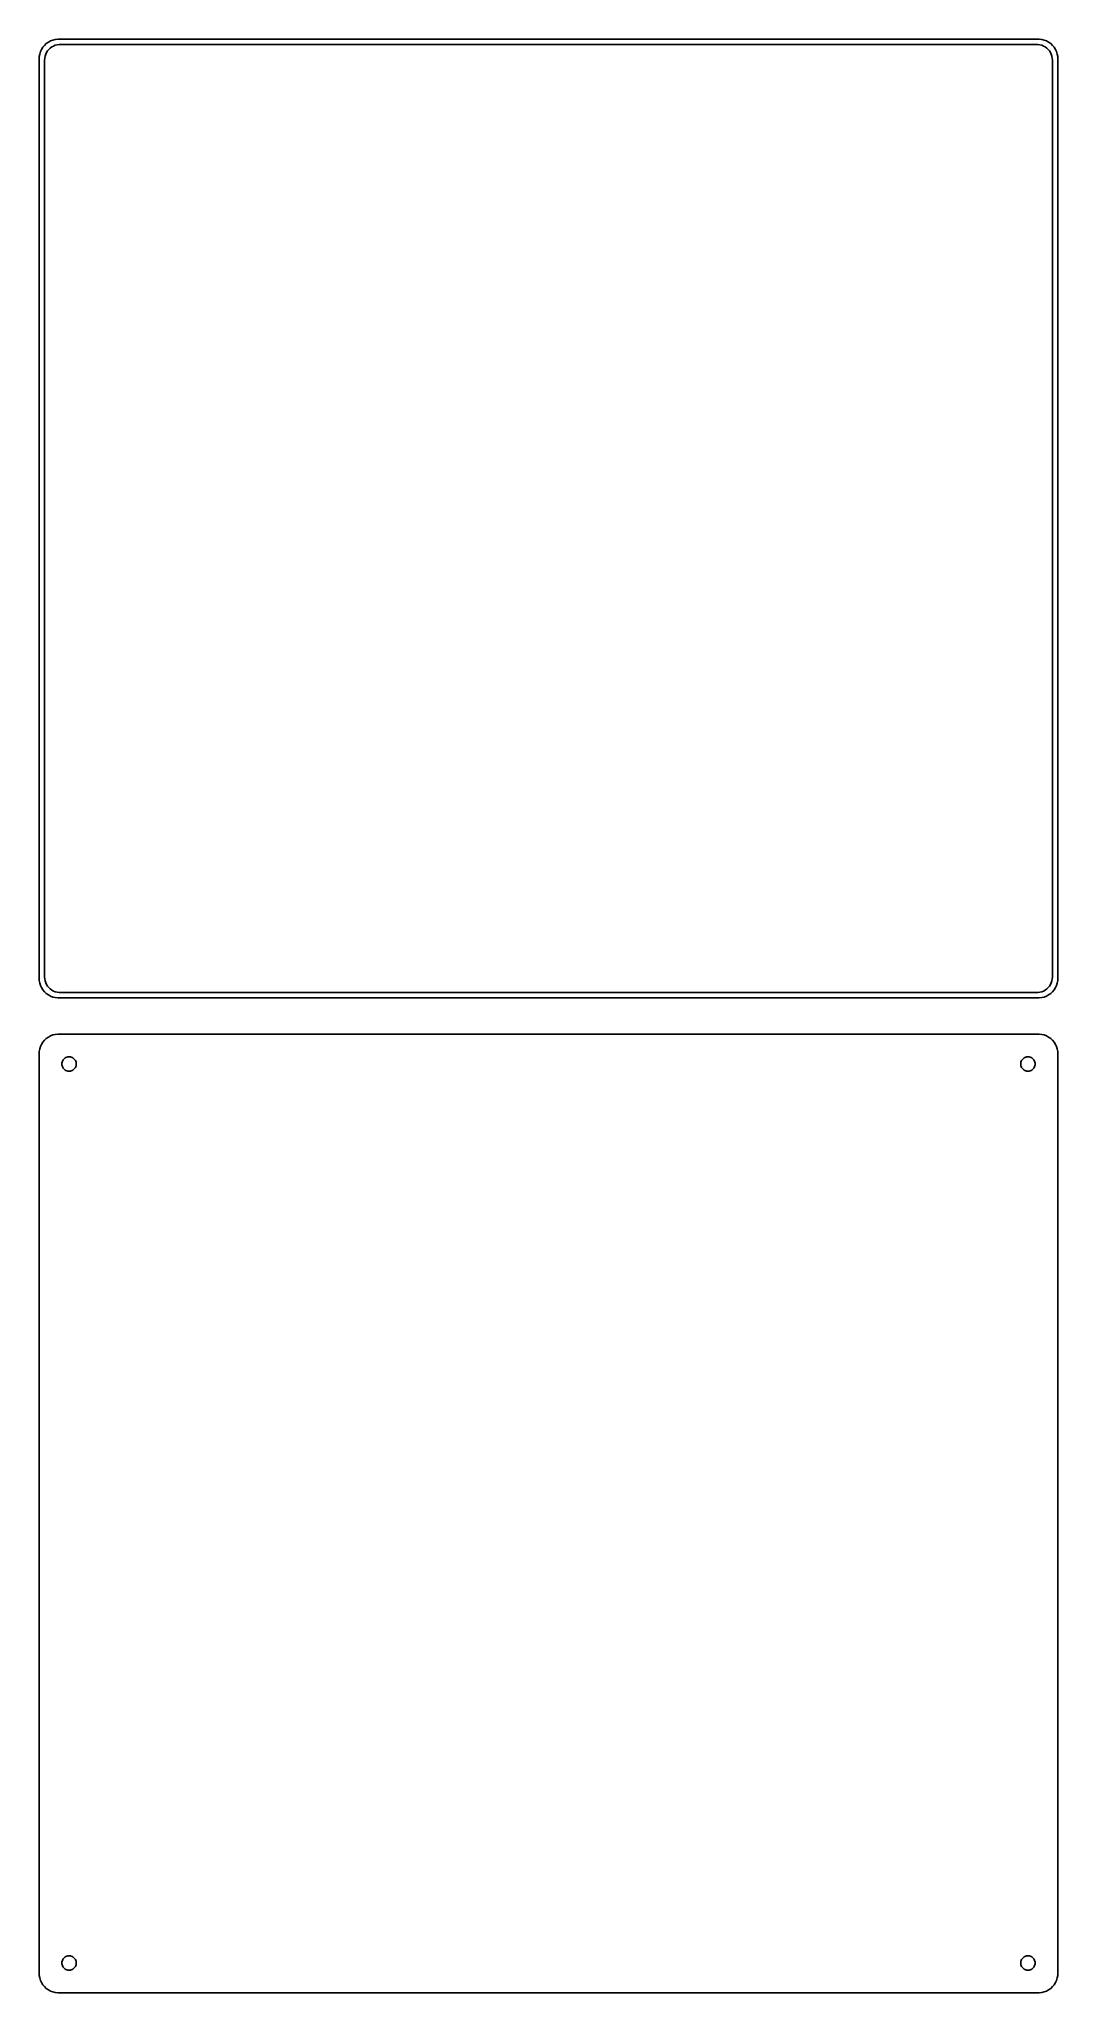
# Model space of a CAD drawing. Header units: metres. Extents: x -128 to 128, y 129 to 618.
import ezdxf

# ---------------------------------------------------------------- set-up
doc = ezdxf.new("R2010")
doc.units = ezdxf.units.M

msp = doc.modelspace()

# ---------------------------------------------------------------- linework, layer by layer
for p, q in [((-126.145, 616.423), (-126.545, 615.939)), ((-125.687, 616.853), (-126.145, 616.423)), ((-125.179, 617.222), (-125.687, 616.853)), ((-124.629, 617.524), (-125.179, 617.222)), ((-124.045, 617.755), (-124.629, 617.524)), ((-124.323, 616.017), (-123.898, 616.251)), ((-123.437, 617.911), (-124.045, 617.755)), ((-123.898, 616.251), (-123.446, 616.43)), ((-123.446, 616.43), (-122.975, 616.551)), ((-122.814, 617.99), (-123.437, 617.911)), ((-122.975, 616.551), (-122.493, 616.612)), ((122.814, 617.99), (-122.814, 617.99)), ((-122.493, 616.612), (122.493, 616.612)), ((122.493, 616.612), (122.975, 616.551)), ((123.437, 617.911), (122.814, 617.99)), ((122.975, 616.551), (123.446, 616.43)), ((124.045, 617.755), (123.437, 617.911)), ((123.446, 616.43), (123.898, 616.251)), ((123.898, 616.251), (124.323, 616.017)), ((124.629, 617.524), (124.045, 617.755)), ((125.179, 617.222), (124.629, 617.524)), ((125.687, 616.853), (125.179, 617.222)), ((126.145, 616.423), (125.687, 616.853)), ((126.545, 615.939), (126.145, 616.423)), ((-127.461, 613.627), (-127.5, 613)), ((-127.5, 613), (-127.5, 383)), ((-127.343, 614.243), (-127.461, 613.627)), ((-127.149, 614.841), (-127.343, 614.243)), ((-126.882, 615.409), (-127.149, 614.841)), ((-126.545, 615.939), (-126.882, 615.409)), ((-126.119, 612.75), (-126.089, 613.235)), ((-126.119, 383.25), (-126.119, 612.75)), ((-126.089, 613.235), (-125.998, 613.712)), ((-125.998, 613.712), (-125.848, 614.174)), ((-125.848, 614.174), (-125.641, 614.614)), ((-125.641, 614.614), (-125.38, 615.024)), ((-125.38, 615.024), (-125.071, 615.399)), ((-125.071, 615.399), (-124.716, 615.731)), ((-124.716, 615.731), (-124.323, 616.017)), ((124.323, 616.017), (124.716, 615.731)), ((124.716, 615.731), (125.071, 615.399)), ((125.071, 615.399), (125.38, 615.024)), ((125.38, 615.024), (125.641, 614.614)), ((125.641, 614.614), (125.848, 614.174)), ((125.848, 614.174), (125.998, 613.712)), ((125.998, 613.712), (126.089, 613.235)), ((126.089, 613.235), (126.119, 612.75)), ((126.119, 612.75), (126.119, 383.25)), ((126.882, 615.409), (126.545, 615.939)), ((127.149, 614.841), (126.882, 615.409)), ((127.343, 614.243), (127.149, 614.841)), ((127.461, 613.627), (127.343, 614.243)), ((127.5, 613), (127.461, 613.627)), ((127.5, 383), (127.5, 613)), ((-127.5, 383), (-127.461, 382.373)), ((-127.461, 382.373), (-127.343, 381.757)), ((-127.343, 381.757), (-127.149, 381.159)), ((-126.089, 382.765), (-126.119, 383.25)), ((-125.998, 382.288), (-126.089, 382.765)), ((-125.848, 381.826), (-125.998, 382.288)), ((-125.641, 381.386), (-125.848, 381.826)), ((125.848, 381.826), (125.641, 381.386)), ((125.998, 382.288), (125.848, 381.826)), ((126.089, 382.765), (125.998, 382.288)), ((126.119, 383.25), (126.089, 382.765)), ((127.149, 381.159), (127.343, 381.757)), ((127.343, 381.757), (127.461, 382.373)), ((127.461, 382.373), (127.5, 383)), ((-127.149, 381.159), (-126.882, 380.591)), ((-126.882, 380.591), (-126.545, 380.061)), ((-126.545, 380.061), (-126.145, 379.577)), ((-126.145, 379.577), (-125.687, 379.147)), ((-125.687, 379.147), (-125.179, 378.778)), ((-125.38, 380.976), (-125.641, 381.386)), ((-125.071, 380.601), (-125.38, 380.976)), ((-125.179, 378.778), (-124.629, 378.476)), ((-124.716, 380.269), (-125.071, 380.601)), ((-124.323, 379.983), (-124.716, 380.269)), ((-124.629, 378.476), (-124.045, 378.245)), ((-123.898, 379.749), (-124.323, 379.983)), ((-124.045, 378.245), (-123.437, 378.089)), ((-123.446, 379.57), (-123.898, 379.749)), ((-122.975, 379.449), (-123.446, 379.57)), ((-123.437, 378.089), (-122.814, 378.01)), ((-122.493, 379.388), (-122.975, 379.449)), ((-122.814, 378.01), (122.814, 378.01)), ((122.493, 379.388), (-122.493, 379.388)), ((122.975, 379.449), (122.493, 379.388)), ((122.814, 378.01), (123.437, 378.089)), ((123.446, 379.57), (122.975, 379.449)), ((123.437, 378.089), (124.045, 378.245)), ((123.898, 379.749), (123.446, 379.57)), ((124.323, 379.983), (123.898, 379.749)), ((124.045, 378.245), (124.629, 378.476)), ((124.716, 380.269), (124.323, 379.983)), ((124.629, 378.476), (125.179, 378.778)), ((125.071, 380.601), (124.716, 380.269)), ((125.38, 380.976), (125.071, 380.601)), ((125.179, 378.778), (125.687, 379.147)), ((125.641, 381.386), (125.38, 380.976)), ((125.687, 379.147), (126.145, 379.577)), ((126.145, 379.577), (126.545, 380.061)), ((126.545, 380.061), (126.882, 380.591)), ((126.882, 380.591), (127.149, 381.159)), ((-126.545, 366.939), (-126.882, 366.409)), ((-126.145, 367.423), (-126.545, 366.939)), ((-125.687, 367.853), (-126.145, 367.423)), ((-125.179, 368.222), (-125.687, 367.853)), ((-124.629, 368.524), (-125.179, 368.222)), ((-124.045, 368.755), (-124.629, 368.524)), ((-123.437, 368.911), (-124.045, 368.755)), ((-122.814, 368.99), (-123.437, 368.911)), ((122.814, 368.99), (-122.814, 368.99)), ((123.437, 368.911), (122.814, 368.99)), ((124.045, 368.755), (123.437, 368.911)), ((124.629, 368.524), (124.045, 368.755)), ((125.179, 368.222), (124.629, 368.524)), ((125.687, 367.853), (125.179, 368.222)), ((126.145, 367.423), (125.687, 367.853)), ((126.545, 366.939), (126.145, 367.423)), ((126.882, 366.409), (126.545, 366.939)), ((-127.461, 364.627), (-127.5, 364)), ((-127.5, 364), (-127.5, 134)), ((-127.343, 365.243), (-127.461, 364.627)), ((-127.149, 365.841), (-127.343, 365.243)), ((-126.882, 366.409), (-127.149, 365.841)), ((-121.786, 361.726), (-121.743, 361.948)), ((-121.743, 361.948), (-121.674, 362.163)), ((-121.674, 362.163), (-121.577, 362.367)), ((-121.577, 362.367), (-121.456, 362.558)), ((-121.456, 362.558), (-121.312, 362.732)), ((-121.312, 362.732), (-121.147, 362.887)), ((-121.147, 362.887), (-120.964, 363.02)), ((-120.964, 363.02), (-120.766, 363.129)), ((-120.766, 363.129), (-120.556, 363.212)), ((-120.556, 363.212), (-120.337, 363.268)), ((-120.337, 363.268), (-120.113, 363.296)), ((-120.113, 363.296), (-119.887, 363.296)), ((-119.887, 363.296), (-119.663, 363.268)), ((-119.663, 363.268), (-119.444, 363.212)), ((-119.444, 363.212), (-119.234, 363.129)), ((-119.234, 363.129), (-119.036, 363.02)), ((-119.036, 363.02), (-118.853, 362.887)), ((-118.853, 362.887), (-118.688, 362.732)), ((-118.688, 362.732), (-118.544, 362.558)), ((-118.544, 362.558), (-118.423, 362.367)), ((-118.423, 362.367), (-118.326, 362.163)), ((-118.326, 362.163), (-118.257, 361.948)), ((-118.257, 361.948), (-118.214, 361.726)), ((118.214, 361.726), (118.257, 361.948)), ((118.257, 361.948), (118.326, 362.163)), ((118.326, 362.163), (118.423, 362.367)), ((118.423, 362.367), (118.544, 362.558)), ((118.544, 362.558), (118.688, 362.732)), ((118.688, 362.732), (118.853, 362.887)), ((118.853, 362.887), (119.036, 363.02)), ((119.036, 363.02), (119.234, 363.129)), ((119.234, 363.129), (119.444, 363.212)), ((119.444, 363.212), (119.663, 363.268)), ((119.663, 363.268), (119.887, 363.296)), ((119.887, 363.296), (120.113, 363.296)), ((120.113, 363.296), (120.337, 363.268)), ((120.337, 363.268), (120.556, 363.212)), ((120.556, 363.212), (120.766, 363.129)), ((120.766, 363.129), (120.964, 363.02)), ((120.964, 363.02), (121.147, 362.887)), ((121.147, 362.887), (121.312, 362.732)), ((121.312, 362.732), (121.456, 362.558)), ((121.456, 362.558), (121.577, 362.367)), ((121.577, 362.367), (121.674, 362.163)), ((121.674, 362.163), (121.743, 361.948)), ((121.743, 361.948), (121.786, 361.726)), ((127.149, 365.841), (126.882, 366.409)), ((127.343, 365.243), (127.149, 365.841)), ((127.461, 364.627), (127.343, 365.243)), ((127.5, 364), (127.461, 364.627)), ((127.5, 134), (127.5, 364)), ((-121.8, 361.5), (-121.786, 361.726)), ((-121.786, 361.274), (-121.8, 361.5)), ((-121.743, 361.052), (-121.786, 361.274)), ((-121.674, 360.837), (-121.743, 361.052)), ((-121.577, 360.633), (-121.674, 360.837)), ((-121.456, 360.442), (-121.577, 360.633)), ((-121.312, 360.268), (-121.456, 360.442)), ((-121.147, 360.113), (-121.312, 360.268)), ((-120.964, 359.98), (-121.147, 360.113)), ((-120.766, 359.871), (-120.964, 359.98)), ((-120.556, 359.788), (-120.766, 359.871)), ((-120.337, 359.732), (-120.556, 359.788)), ((-120.113, 359.704), (-120.337, 359.732)), ((-119.887, 359.704), (-120.113, 359.704)), ((-119.663, 359.732), (-119.887, 359.704)), ((-119.444, 359.788), (-119.663, 359.732)), ((-119.234, 359.871), (-119.444, 359.788)), ((-119.036, 359.98), (-119.234, 359.871)), ((-118.853, 360.113), (-119.036, 359.98)), ((-118.688, 360.268), (-118.853, 360.113)), ((-118.544, 360.442), (-118.688, 360.268)), ((-118.423, 360.633), (-118.544, 360.442)), ((-118.326, 360.837), (-118.423, 360.633)), ((-118.257, 361.052), (-118.326, 360.837)), ((-118.214, 361.274), (-118.257, 361.052)), ((-118.214, 361.726), (-118.2, 361.5)), ((-118.2, 361.5), (-118.214, 361.274)), ((118.2, 361.5), (118.214, 361.726)), ((118.214, 361.274), (118.2, 361.5)), ((118.257, 361.052), (118.214, 361.274)), ((118.326, 360.837), (118.257, 361.052)), ((118.423, 360.633), (118.326, 360.837)), ((118.544, 360.442), (118.423, 360.633)), ((118.688, 360.268), (118.544, 360.442)), ((118.853, 360.113), (118.688, 360.268)), ((119.036, 359.98), (118.853, 360.113)), ((119.234, 359.871), (119.036, 359.98)), ((119.444, 359.788), (119.234, 359.871)), ((119.663, 359.732), (119.444, 359.788)), ((119.887, 359.704), (119.663, 359.732)), ((120.113, 359.704), (119.887, 359.704)), ((120.337, 359.732), (120.113, 359.704)), ((120.556, 359.788), (120.337, 359.732)), ((120.766, 359.871), (120.556, 359.788)), ((120.964, 359.98), (120.766, 359.871)), ((121.147, 360.113), (120.964, 359.98)), ((121.312, 360.268), (121.147, 360.113)), ((121.456, 360.442), (121.312, 360.268)), ((121.577, 360.633), (121.456, 360.442)), ((121.674, 360.837), (121.577, 360.633)), ((121.743, 361.052), (121.674, 360.837)), ((121.786, 361.274), (121.743, 361.052)), ((121.786, 361.726), (121.8, 361.5)), ((121.8, 361.5), (121.786, 361.274)), ((-121.786, 136.726), (-121.743, 136.948)), ((-121.743, 136.948), (-121.674, 137.163)), ((-121.674, 137.163), (-121.577, 137.367)), ((-121.577, 137.367), (-121.456, 137.558)), ((-121.456, 137.558), (-121.312, 137.732)), ((-121.312, 137.732), (-121.147, 137.887)), ((-121.147, 137.887), (-120.964, 138.02)), ((-120.964, 138.02), (-120.766, 138.129)), ((-120.766, 138.129), (-120.556, 138.212)), ((-120.556, 138.212), (-120.337, 138.268)), ((-120.337, 138.268), (-120.113, 138.296)), ((-120.113, 138.296), (-119.887, 138.296)), ((-119.887, 138.296), (-119.663, 138.268)), ((-119.663, 138.268), (-119.444, 138.212)), ((-119.444, 138.212), (-119.234, 138.129)), ((-119.234, 138.129), (-119.036, 138.02)), ((-119.036, 138.02), (-118.853, 137.887)), ((-118.853, 137.887), (-118.688, 137.732)), ((-118.688, 137.732), (-118.544, 137.558)), ((-118.544, 137.558), (-118.423, 137.367)), ((-118.423, 137.367), (-118.326, 137.163)), ((-118.326, 137.163), (-118.257, 136.948)), ((-118.257, 136.948), (-118.214, 136.726)), ((118.214, 136.726), (118.257, 136.948)), ((118.257, 136.948), (118.326, 137.163)), ((118.326, 137.163), (118.423, 137.367)), ((118.423, 137.367), (118.544, 137.558)), ((118.544, 137.558), (118.688, 137.732)), ((118.688, 137.732), (118.853, 137.887)), ((118.853, 137.887), (119.036, 138.02)), ((119.036, 138.02), (119.234, 138.129)), ((119.234, 138.129), (119.444, 138.212)), ((119.444, 138.212), (119.663, 138.268)), ((119.663, 138.268), (119.887, 138.296)), ((119.887, 138.296), (120.113, 138.296)), ((120.113, 138.296), (120.337, 138.268)), ((120.337, 138.268), (120.556, 138.212)), ((120.556, 138.212), (120.766, 138.129)), ((120.766, 138.129), (120.964, 138.02)), ((120.964, 138.02), (121.147, 137.887)), ((121.147, 137.887), (121.312, 137.732)), ((121.312, 137.732), (121.456, 137.558)), ((121.456, 137.558), (121.577, 137.367)), ((121.577, 137.367), (121.674, 137.163)), ((121.674, 137.163), (121.743, 136.948)), ((121.743, 136.948), (121.786, 136.726)), ((-127.5, 134), (-127.461, 133.373)), ((-127.461, 133.373), (-127.343, 132.757)), ((-127.343, 132.757), (-127.149, 132.159)), ((-127.149, 132.159), (-126.882, 131.591)), ((-121.8, 136.5), (-121.786, 136.726)), ((-121.786, 136.274), (-121.8, 136.5)), ((-121.743, 136.052), (-121.786, 136.274)), ((-121.674, 135.837), (-121.743, 136.052)), ((-121.577, 135.633), (-121.674, 135.837)), ((-121.456, 135.442), (-121.577, 135.633)), ((-121.312, 135.268), (-121.456, 135.442)), ((-121.147, 135.113), (-121.312, 135.268)), ((-120.964, 134.98), (-121.147, 135.113)), ((-120.766, 134.871), (-120.964, 134.98)), ((-120.556, 134.788), (-120.766, 134.871)), ((-120.337, 134.732), (-120.556, 134.788)), ((-120.113, 134.704), (-120.337, 134.732)), ((-119.887, 134.704), (-120.113, 134.704)), ((-119.663, 134.732), (-119.887, 134.704)), ((-119.444, 134.788), (-119.663, 134.732)), ((-119.234, 134.871), (-119.444, 134.788)), ((-119.036, 134.98), (-119.234, 134.871)), ((-118.853, 135.113), (-119.036, 134.98)), ((-118.688, 135.268), (-118.853, 135.113)), ((-118.544, 135.442), (-118.688, 135.268)), ((-118.423, 135.633), (-118.544, 135.442)), ((-118.326, 135.837), (-118.423, 135.633)), ((-118.257, 136.052), (-118.326, 135.837)), ((-118.214, 136.274), (-118.257, 136.052)), ((-118.214, 136.726), (-118.2, 136.5)), ((-118.2, 136.5), (-118.214, 136.274)), ((118.2, 136.5), (118.214, 136.726)), ((118.214, 136.274), (118.2, 136.5)), ((118.257, 136.052), (118.214, 136.274)), ((118.326, 135.837), (118.257, 136.052)), ((118.423, 135.633), (118.326, 135.837)), ((118.544, 135.442), (118.423, 135.633)), ((118.688, 135.268), (118.544, 135.442)), ((118.853, 135.113), (118.688, 135.268)), ((119.036, 134.98), (118.853, 135.113)), ((119.234, 134.871), (119.036, 134.98)), ((119.444, 134.788), (119.234, 134.871)), ((119.663, 134.732), (119.444, 134.788)), ((119.887, 134.704), (119.663, 134.732)), ((120.113, 134.704), (119.887, 134.704)), ((120.337, 134.732), (120.113, 134.704)), ((120.556, 134.788), (120.337, 134.732)), ((120.766, 134.871), (120.556, 134.788)), ((120.964, 134.98), (120.766, 134.871)), ((121.147, 135.113), (120.964, 134.98)), ((121.312, 135.268), (121.147, 135.113)), ((121.456, 135.442), (121.312, 135.268)), ((121.577, 135.633), (121.456, 135.442)), ((121.674, 135.837), (121.577, 135.633)), ((121.743, 136.052), (121.674, 135.837)), ((121.786, 136.274), (121.743, 136.052)), ((121.786, 136.726), (121.8, 136.5)), ((121.8, 136.5), (121.786, 136.274)), ((126.882, 131.591), (127.149, 132.159)), ((127.149, 132.159), (127.343, 132.757)), ((127.343, 132.757), (127.461, 133.373)), ((127.461, 133.373), (127.5, 134)), ((-126.882, 131.591), (-126.545, 131.061)), ((-126.545, 131.061), (-126.145, 130.577)), ((-126.145, 130.577), (-125.687, 130.147)), ((-125.687, 130.147), (-125.179, 129.778)), ((-125.179, 129.778), (-124.629, 129.476)), ((-124.629, 129.476), (-124.045, 129.245)), ((-124.045, 129.245), (-123.437, 129.089)), ((-123.437, 129.089), (-122.814, 129.01)), ((-122.814, 129.01), (122.814, 129.01)), ((122.814, 129.01), (123.437, 129.089)), ((123.437, 129.089), (124.045, 129.245)), ((124.045, 129.245), (124.629, 129.476)), ((124.629, 129.476), (125.179, 129.778)), ((125.179, 129.778), (125.687, 130.147)), ((125.687, 130.147), (126.145, 130.577)), ((126.145, 130.577), (126.545, 131.061)), ((126.545, 131.061), (126.882, 131.591))]:
    msp.add_line(p, q)

doc.saveas('drawing.dxf')
